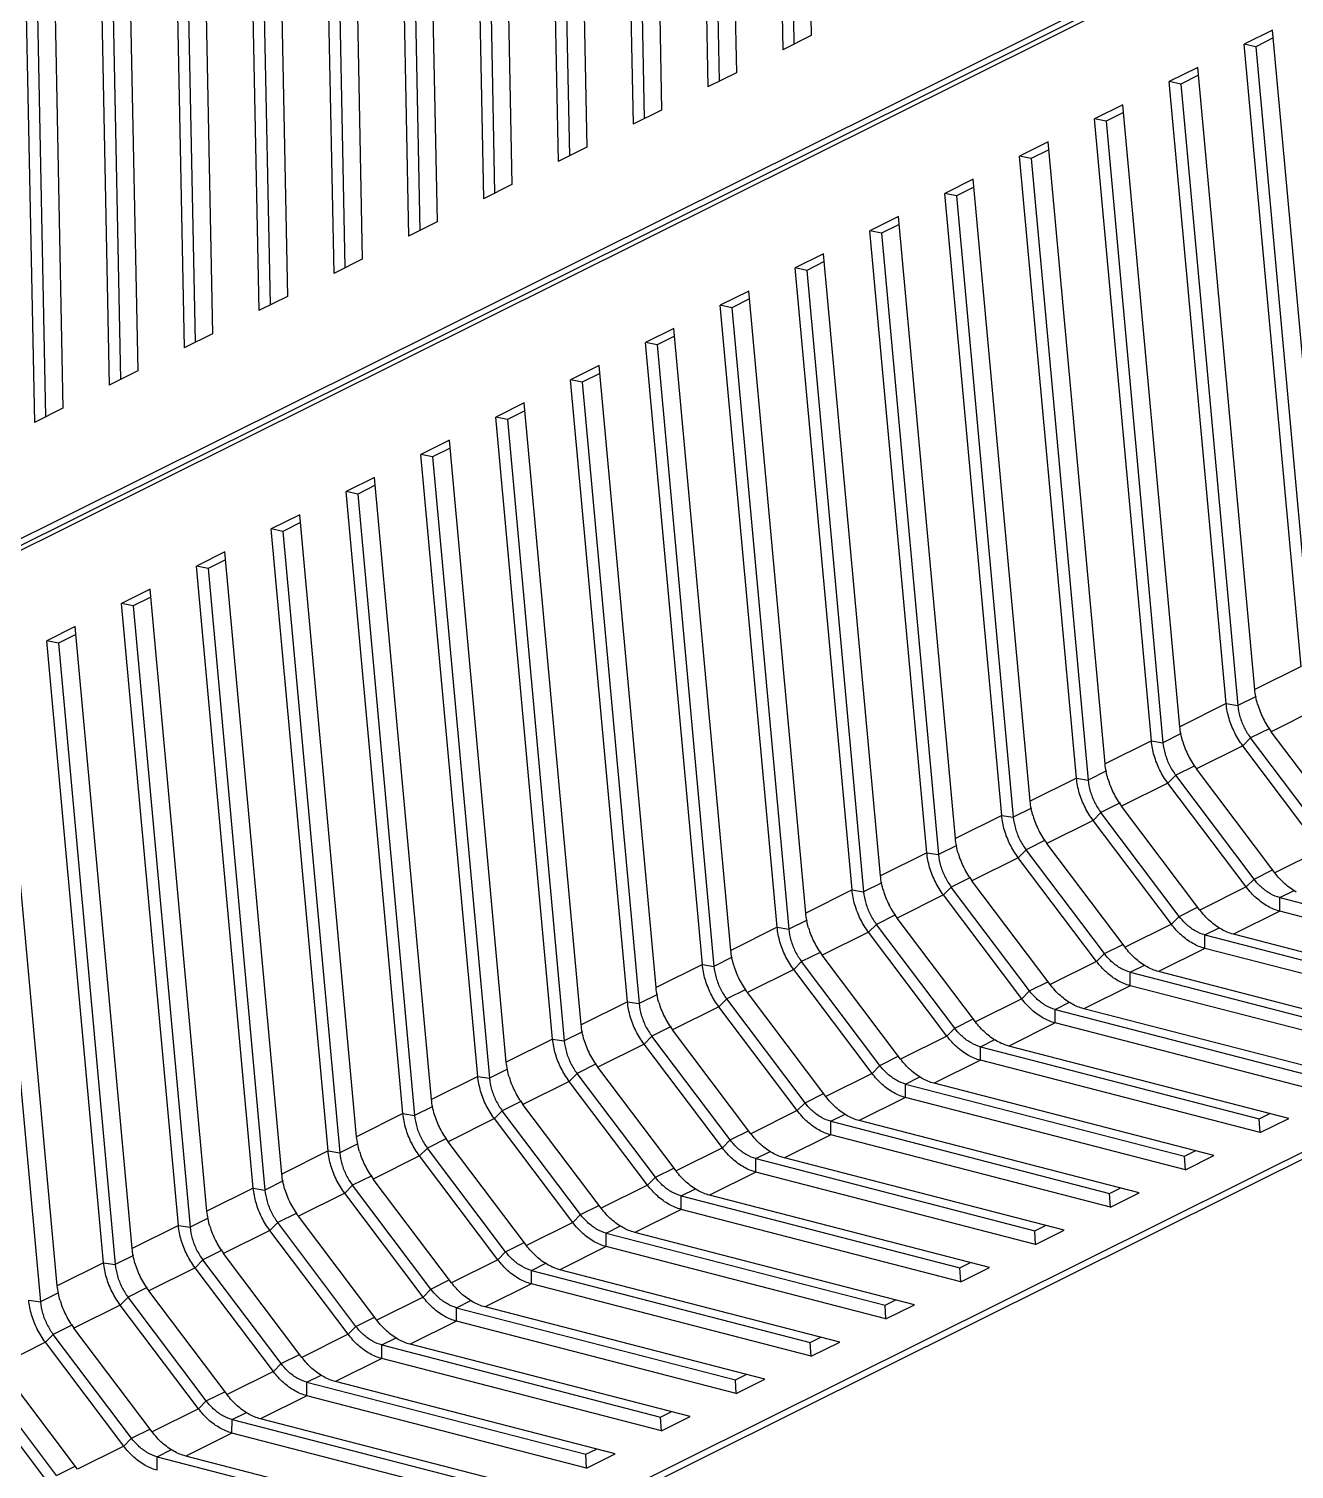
# Model space of a CAD drawing. Header units: millimetres. Extents: x 10368 to 13229, y -13270 to -11269.
# Drawn here: x 10529.1 to 10599.3, y -12783.4 to -12703.5 of the extents above; entities that cross this region are included whole.
import ezdxf

# ---------------------------------------------------------------- set-up
doc = ezdxf.new("R2010")
doc.units = ezdxf.units.MM

# ---------------------------------------------------------------- blocks, each defined once
blk = doc.blocks.new('*u3')
at = {"color": 7, "linetype": 'Continuous'}
for p, q in [((196.025, 80.777), (16.655, -8.535)), ((197.413, 81.107), (17.133, -8.658)), ((141.433, 51.174), (155.703, 47.487)), ((157.155, 47.523), (142.933, 51.198)), ((139.071, 49.998), (153.341, 46.31)), ((137.617, 49.274), (151.887, 45.586)), ((153.338, 45.623), (139.117, 49.297)), ((162.284, 48.475), (161.308, 47.989)), ((162.284, 48.475), (166.275, 43.183)), ((162.68, 48.878), (166.672, 43.586)), ((135.254, 48.097), (133.8, 47.373)), ((135.254, 48.097), (135.3, 47.397)), ((135.254, 48.097), (149.524, 44.41)), ((157.157, 48.211), (157.155, 47.523)), ((158.863, 46.978), (161.226, 48.154)), ((161.226, 48.154), (165.218, 42.862)), ((133.8, 47.373), (148.07, 43.686)), ((135.3, 47.397), (134.756, 47.126)), ((149.522, 43.722), (135.3, 47.397)), ((153.341, 46.31), (155.703, 47.487)), ((157.155, 47.523), (156.422, 47.158)), ((153.341, 46.31), (153.338, 45.623)), ((158.467, 46.575), (157.491, 46.089)), ((158.863, 46.978), (158.467, 46.575)), ((158.467, 46.575), (162.459, 41.283)), ((158.863, 46.978), (162.855, 41.686)), ((131.438, 46.197), (129.983, 45.473)), ((131.438, 46.197), (131.483, 45.497)), ((131.438, 46.197), (145.707, 42.51)), ((149.524, 44.41), (151.887, 45.586)), ((153.338, 45.623), (152.606, 45.258)), ((155.047, 45.078), (157.409, 46.254)), ((157.409, 46.254), (161.401, 40.962)), ((129.983, 45.473), (144.253, 41.786)), ((131.483, 45.497), (130.939, 45.226)), ((145.705, 41.822), (131.483, 45.497)), ((155.047, 45.078), (154.65, 44.674)), ((155.047, 45.078), (159.038, 39.786)), ((127.621, 44.297), (126.167, 43.573)), ((127.621, 44.297), (127.667, 43.596)), ((127.621, 44.297), (141.891, 40.609)), ((149.524, 44.41), (149.522, 43.722)), ((151.23, 43.177), (153.593, 44.354)), ((153.593, 44.354), (157.584, 39.062)), ((154.65, 44.674), (153.675, 44.189)), ((154.65, 44.674), (158.642, 39.382)), ((126.167, 43.573), (140.437, 39.885)), ((127.667, 43.596), (127.123, 43.326)), ((141.888, 39.921), (127.667, 43.596)), ((145.707, 42.51), (148.07, 43.686)), ((149.522, 43.722), (148.789, 43.358)), ((150.834, 42.774), (149.858, 42.288)), ((151.23, 43.177), (150.834, 42.774)), ((150.834, 42.774), (154.826, 37.482)), ((151.23, 43.177), (155.222, 37.885)), ((162.855, 41.686), (165.218, 42.862)), ((123.804, 42.396), (122.35, 41.672)), ((123.804, 42.396), (123.85, 41.696)), ((123.804, 42.396), (138.074, 38.709)), ((145.707, 42.51), (145.705, 41.822)), ((147.414, 41.277), (149.776, 42.453)), ((149.776, 42.453), (153.768, 37.161)), ((122.35, 41.672), (136.62, 37.985)), ((123.85, 41.696), (123.306, 41.425)), ((138.072, 38.021), (123.85, 41.696)), ((141.891, 40.609), (144.253, 41.786)), ((145.705, 41.822), (144.973, 41.457)), ((147.414, 41.277), (147.017, 40.874)), ((147.414, 41.277), (151.405, 35.985)), ((161.483, 40.797), (162.459, 41.283)), ((162.855, 41.686), (162.459, 41.283)), ((119.988, 40.496), (118.534, 39.772)), ((119.988, 40.496), (120.034, 39.796)), ((119.988, 40.496), (134.258, 36.808)), ((141.891, 40.609), (141.888, 39.921)), ((143.597, 39.377), (145.959, 40.553)), ((145.959, 40.553), (149.951, 35.261)), ((147.017, 40.874), (146.042, 40.388)), ((147.017, 40.874), (151.009, 35.582)), ((159.038, 39.786), (161.401, 40.962)), ((118.534, 39.772), (132.804, 36.084)), ((120.034, 39.796), (119.49, 39.525)), ((134.255, 36.121), (120.034, 39.796)), ((138.074, 38.709), (140.437, 39.885)), ((141.888, 39.921), (141.156, 39.557)), ((159.038, 39.786), (158.642, 39.382)), ((143.201, 38.973), (142.225, 38.488)), ((143.597, 39.377), (143.201, 38.973)), ((143.201, 38.973), (147.192, 33.681)), ((143.597, 39.377), (147.589, 34.085)), ((155.222, 37.885), (157.584, 39.062)), ((157.667, 38.897), (158.642, 39.382)), ((162.182, 39.162), (163.112, 39.625)), ((166.013, 7.945), (163.112, 39.625)), ((163.704, 39.531), (163.112, 39.625)), ((116.171, 38.596), (114.717, 37.871)), ((116.171, 38.596), (116.217, 37.895)), ((116.171, 38.596), (130.441, 34.908)), ((138.074, 38.709), (138.072, 38.021)), ((139.78, 37.476), (142.143, 38.653)), ((142.143, 38.653), (146.135, 33.361)), ((159.887, 37.631), (162.249, 38.807)), ((162.249, 38.807), (165.153, 7.097)), ((114.717, 37.871), (128.987, 34.184)), ((116.217, 37.895), (115.673, 37.624)), ((130.439, 34.22), (116.217, 37.895)), ((134.258, 36.808), (136.62, 37.985)), ((138.072, 38.021), (137.339, 37.656)), ((139.78, 37.476), (139.384, 37.073)), ((139.78, 37.476), (143.772, 32.184)), ((153.85, 36.996), (154.826, 37.482)), ((155.222, 37.885), (154.826, 37.482)), ((158.365, 37.262), (159.295, 37.725)), ((162.196, 6.044), (159.295, 37.725)), ((159.887, 37.631), (159.295, 37.725)), ((159.887, 37.631), (162.791, 5.921)), ((134.258, 36.808), (134.255, 36.121)), ((135.964, 35.576), (138.326, 36.752)), ((138.326, 36.752), (142.318, 31.46)), ((139.384, 37.073), (138.408, 36.587)), ((139.384, 37.073), (143.376, 31.781)), ((151.405, 35.985), (153.768, 37.161)), ((156.07, 35.731), (158.433, 36.907)), ((158.433, 36.907), (161.337, 5.197)), ((112.355, 36.695), (110.9, 35.971)), ((112.401, 35.995), (111.857, 35.724)), ((112.355, 36.695), (112.401, 35.995)), ((112.355, 36.695), (126.625, 33.008)), ((126.622, 32.32), (112.401, 35.995)), ((130.441, 34.908), (132.804, 36.084)), ((134.255, 36.121), (133.523, 35.756)), ((151.405, 35.985), (151.009, 35.582)), ((110.9, 35.971), (125.17, 32.284)), ((135.964, 35.576), (135.568, 35.173)), ((135.964, 35.576), (139.956, 30.284)), ((147.589, 34.085), (149.951, 35.261)), ((150.033, 35.096), (151.009, 35.582)), ((154.549, 35.361), (155.479, 35.824)), ((158.38, 4.144), (155.479, 35.824)), ((156.07, 35.731), (155.479, 35.824)), ((156.07, 35.731), (158.974, 4.02)), ((35.404, -63.031), (231.579, 34.649)), ((231.973, 35.083), (35.831, -62.58)), ((232.041, 34.529), (35.866, -63.15)), ((108.538, 34.795), (107.084, 34.071)), ((108.538, 34.795), (108.584, 34.095)), ((108.538, 34.795), (122.808, 31.107)), ((130.441, 34.908), (130.439, 34.22)), ((132.147, 33.676), (134.51, 34.852)), ((134.51, 34.852), (138.501, 29.56)), ((135.568, 35.173), (134.592, 34.687)), ((135.568, 35.173), (139.559, 29.881)), ((152.254, 33.83), (154.616, 35.007)), ((154.616, 35.007), (157.52, 3.296)), ((107.084, 34.071), (121.354, 30.383)), ((108.584, 34.095), (108.04, 33.824)), ((122.805, 30.42), (108.584, 34.095)), ((126.625, 33.008), (128.987, 34.184)), ((130.439, 34.22), (129.706, 33.856)), ((147.589, 34.085), (147.192, 33.681)), ((150.732, 33.461), (151.662, 33.924)), ((154.563, 2.243), (151.662, 33.924)), ((152.254, 33.83), (151.662, 33.924)), ((152.254, 33.83), (155.157, 2.12)), ((131.751, 33.272), (130.775, 32.786)), ((132.147, 33.676), (131.751, 33.272)), ((131.751, 33.272), (135.743, 27.98)), ((132.147, 33.676), (136.139, 28.384)), ((143.772, 32.184), (146.135, 33.361)), ((146.217, 33.196), (147.192, 33.681)), ((148.437, 31.93), (150.8, 33.106)), ((150.8, 33.106), (153.703, 1.396)), ((104.721, 32.894), (103.267, 32.17)), ((104.721, 32.894), (104.767, 32.194)), ((104.721, 32.894), (118.991, 29.207)), ((126.622, 32.32), (125.89, 31.955)), ((126.625, 33.008), (126.622, 32.32)), ((128.331, 31.775), (130.693, 32.952)), ((130.693, 32.952), (134.685, 27.659)), ((103.267, 32.17), (117.537, 28.483)), ((104.767, 32.194), (104.223, 31.923)), ((118.989, 28.519), (104.767, 32.194)), ((122.808, 31.107), (125.17, 32.284)), ((128.331, 31.775), (127.934, 31.372)), ((128.331, 31.775), (132.322, 26.483)), ((142.4, 31.295), (143.376, 31.781)), ((143.772, 32.184), (143.376, 31.781)), ((146.915, 31.561), (147.846, 32.024)), ((150.746, 0.343), (147.846, 32.024)), ((148.437, 31.93), (147.846, 32.024)), ((148.437, 31.93), (151.341, 0.22)), ((100.905, 30.994), (99.451, 30.27)), ((100.905, 30.994), (100.951, 30.294)), ((100.905, 30.994), (115.175, 27.307)), ((122.808, 31.107), (122.805, 30.42)), ((124.514, 29.875), (126.877, 31.051)), ((126.877, 31.051), (130.868, 25.759)), ((127.934, 31.372), (126.959, 30.886)), ((127.934, 31.372), (131.926, 26.08)), ((139.956, 30.284), (142.318, 31.46)), ((144.621, 30.029), (146.983, 31.206)), ((146.983, 31.206), (149.887, -0.504)), ((99.451, 30.27), (113.721, 26.583)), ((100.951, 30.294), (100.407, 30.023)), ((115.172, 26.619), (100.951, 30.294)), ((118.991, 29.207), (121.354, 30.383)), ((122.805, 30.42), (122.073, 30.055)), ((139.956, 30.284), (139.559, 29.881)), ((143.099, 29.66), (144.029, 30.123)), ((146.93, -1.557), (144.029, 30.123)), ((144.621, 30.029), (144.029, 30.123)), ((124.118, 29.472), (123.142, 28.986)), ((124.514, 29.875), (124.118, 29.472)), ((124.118, 29.472), (128.11, 24.18)), ((124.514, 29.875), (128.506, 24.583)), ((136.139, 28.384), (138.501, 29.56)), ((138.584, 29.395), (139.559, 29.881)), ((144.621, 30.029), (147.524, -1.681)), ((97.088, 29.094), (111.358, 25.406)), ((118.991, 29.207), (118.989, 28.519)), ((120.697, 27.974), (123.06, 29.151)), ((123.06, 29.151), (127.052, 23.859)), ((140.804, 28.129), (143.167, 29.305)), ((143.167, 29.305), (146.07, -2.405)), ((95.634, 28.37), (109.904, 24.682)), ((111.356, 24.719), (97.134, 28.393)), ((115.175, 27.307), (117.537, 28.483)), ((118.989, 28.519), (118.256, 28.155)), ((120.697, 27.974), (120.301, 27.571)), ((120.697, 27.974), (124.689, 22.682)), ((134.767, 27.494), (135.743, 27.98)), ((136.139, 28.384), (135.743, 27.98)), ((139.282, 27.76), (140.212, 28.223)), ((143.113, -3.458), (140.212, 28.223)), ((140.804, 28.129), (140.212, 28.223)), ((140.804, 28.129), (143.708, -3.581)), ((93.272, 27.193), (107.542, 23.506)), ((115.175, 27.307), (115.172, 26.619)), ((116.881, 26.074), (119.243, 27.25)), ((119.243, 27.25), (123.235, 21.958)), ((120.301, 27.571), (119.326, 27.085)), ((120.301, 27.571), (124.293, 22.279)), ((132.322, 26.483), (134.685, 27.659)), ((136.987, 26.229), (139.35, 27.405)), ((139.35, 27.405), (142.254, -4.305)), ((91.818, 26.469), (106.088, 22.782)), ((107.539, 22.818), (93.318, 26.493)), ((111.358, 25.406), (113.721, 26.583)), ((115.172, 26.619), (114.44, 26.254)), ((132.322, 26.483), (131.926, 26.08)), ((116.881, 26.074), (116.485, 25.671)), ((116.881, 26.074), (120.873, 20.782)), ((128.506, 24.583), (130.868, 25.759)), ((130.95, 25.594), (131.926, 26.08)), ((135.466, 25.86), (136.396, 26.323)), ((139.297, -5.358), (136.396, 26.323)), ((136.987, 26.229), (136.396, 26.323)), ((136.987, 26.229), (139.891, -5.481)), ((89.455, 25.293), (103.725, 21.606)), ((111.358, 25.406), (111.356, 24.719)), ((113.064, 24.174), (115.427, 25.35)), ((115.427, 25.35), (119.419, 20.058)), ((116.485, 25.671), (115.509, 25.185)), ((116.485, 25.671), (120.476, 20.379)), ((133.171, 24.328), (135.533, 25.505)), ((135.533, 25.505), (138.437, -6.205)), ((88.001, 24.569), (102.271, 20.882)), ((103.722, 20.918), (89.501, 24.593)), ((107.542, 23.506), (109.904, 24.682)), ((111.356, 24.719), (110.623, 24.354)), ((128.506, 24.583), (128.11, 24.18)), ((131.649, 23.959), (132.579, 24.422)), ((135.48, -7.258), (132.579, 24.422)), ((133.171, 24.328), (132.579, 24.422)), ((133.171, 24.328), (136.074, -7.382)), ((107.542, 23.506), (107.539, 22.818)), ((112.668, 23.77), (111.692, 23.285)), ((113.064, 24.174), (112.668, 23.77)), ((112.668, 23.77), (116.66, 18.478)), ((113.064, 24.174), (117.056, 18.882)), ((124.689, 22.682), (127.052, 23.859)), ((127.134, 23.694), (128.11, 24.18)), ((129.354, 22.428), (131.717, 23.604)), ((131.717, 23.604), (134.62, -8.106)), ((85.638, 23.393), (99.908, 19.705)), ((103.725, 21.606), (106.088, 22.782)), ((107.539, 22.818), (106.807, 22.454)), ((109.248, 22.273), (111.61, 23.45)), ((111.61, 23.45), (115.602, 18.158)), ((99.906, 19.017), (85.684, 22.692)), ((109.248, 22.273), (108.851, 21.87)), ((109.248, 22.273), (113.239, 16.981)), ((123.317, 21.793), (124.293, 22.279)), ((124.689, 22.682), (124.293, 22.279)), ((127.832, 22.059), (128.763, 22.522)), ((131.664, -9.159), (128.763, 22.522)), ((129.354, 22.428), (128.763, 22.522)), ((129.354, 22.428), (132.258, -9.282)), ((103.725, 21.606), (103.722, 20.918)), ((105.431, 20.373), (107.794, 21.549)), ((107.794, 21.549), (111.785, 16.257)), ((108.851, 21.87), (107.876, 21.384)), ((108.851, 21.87), (112.843, 16.578)), ((120.873, 20.782), (123.235, 21.958)), ((125.538, 20.528), (127.9, 21.704)), ((127.9, 21.704), (130.804, -10.006)), ((99.908, 19.705), (102.271, 20.882)), ((103.722, 20.918), (102.99, 20.553)), ((120.873, 20.782), (120.476, 20.379)), ((124.016, 20.158), (124.946, 20.622)), ((127.847, -11.059), (124.946, 20.622)), ((125.538, 20.528), (124.946, 20.622)), ((105.035, 19.97), (104.059, 19.484)), ((105.431, 20.373), (105.035, 19.97)), ((105.035, 19.97), (109.027, 14.678)), ((105.431, 20.373), (109.423, 15.081)), ((117.056, 18.882), (119.419, 20.058)), ((119.501, 19.893), (120.476, 20.379)), ((125.538, 20.528), (128.441, -11.182)), ((99.908, 19.705), (99.906, 19.017)), ((101.615, 18.473), (103.977, 19.649)), ((103.977, 19.649), (107.969, 14.357)), ((121.721, 18.627), (124.084, 19.804)), ((124.084, 19.804), (126.987, -11.906)), ((99.906, 19.017), (99.173, 18.653)), ((101.615, 18.473), (101.218, 18.069)), ((101.615, 18.473), (105.606, 13.181)), ((115.684, 17.993), (116.66, 18.478)), ((117.056, 18.882), (116.66, 18.478)), ((120.199, 18.258), (121.129, 18.721)), ((124.03, -12.959), (121.129, 18.721)), ((121.721, 18.627), (121.129, 18.721)), ((121.721, 18.627), (124.625, -13.083)), ((97.798, 16.572), (100.16, 17.749)), ((100.16, 17.749), (104.152, 12.457)), ((101.218, 18.069), (100.243, 17.584)), ((101.218, 18.069), (105.21, 12.777)), ((113.239, 16.981), (115.602, 18.158)), ((117.905, 16.727), (120.267, 17.903)), ((120.267, 17.903), (123.171, -13.807)), ((113.239, 16.981), (112.843, 16.578)), ((97.402, 16.169), (101.393, 10.877)), ((97.798, 16.572), (101.79, 11.28)), ((109.423, 15.081), (111.785, 16.257)), ((111.868, 16.092), (112.843, 16.578)), ((116.383, 16.358), (117.313, 16.821)), ((120.214, -14.86), (117.313, 16.821)), ((117.904, 16.727), (117.313, 16.821)), ((117.905, 16.727), (120.808, -14.983)), ((96.344, 15.848), (100.336, 10.556)), ((114.088, 14.827), (116.45, 16.003)), ((116.45, 16.003), (119.354, -15.707)), ((109.423, 15.081), (109.027, 14.678)), ((112.566, 14.457), (113.496, 14.92)), ((116.397, -16.76), (113.496, 14.92)), ((114.088, 14.827), (113.496, 14.92)), ((114.088, 14.827), (116.991, -16.884)), ((105.606, 13.181), (107.969, 14.357)), ((108.051, 14.192), (109.027, 14.678)), ((110.271, 12.926), (112.634, 14.103)), ((112.634, 14.103), (115.537, -17.608)), ((104.234, 12.292), (105.21, 12.777)), ((105.606, 13.181), (105.21, 12.777)), ((108.75, 12.557), (109.68, 13.02)), ((112.581, -18.661), (109.68, 13.02)), ((110.271, 12.926), (109.68, 13.02)), ((110.271, 12.926), (113.175, -18.784)), ((101.79, 11.28), (104.152, 12.457)), ((106.455, 11.026), (108.817, 12.202)), ((108.817, 12.202), (111.721, -19.508)), ((101.79, 11.28), (101.393, 10.877)), ((104.933, 10.657), (105.863, 11.12)), ((108.764, -20.561), (105.863, 11.12)), ((106.455, 11.026), (105.863, 11.12)), ((106.455, 11.026), (109.358, -20.684)), ((97.973, 9.38), (100.336, 10.556)), ((100.418, 10.391), (101.393, 10.877)), ((102.638, 9.125), (105.001, 10.302)), ((105.001, 10.302), (107.904, -21.408)), ((101.116, 8.756), (102.047, 9.219)), ((104.947, -22.461), (102.047, 9.219)), ((102.638, 9.125), (102.047, 9.219)), ((102.638, 9.125), (105.542, -22.585)), ((98.822, 7.225), (101.184, 8.401)), ((101.184, 8.401), (104.088, -23.309)), ((101.131, -24.362), (98.23, 7.319)), ((98.822, 7.225), (101.725, -24.485)), ((97.368, 6.501), (100.271, -25.209)), ((161.3, 5.598), (162.196, 6.044)), ((161.337, 5.197), (162.791, 5.921)), ((162.196, 6.044), (162.791, 5.921)), ((157.483, 3.697), (158.38, 4.144)), ((157.52, 3.296), (158.974, 4.02)), ((158.38, 4.144), (158.974, 4.02)), ((153.667, 1.797), (154.563, 2.243)), ((154.563, 2.243), (155.157, 2.12)), ((153.703, 1.396), (155.157, 2.12)), ((149.85, -0.103), (150.746, 0.343)), ((149.887, -0.504), (151.341, 0.22)), ((150.746, 0.343), (151.341, 0.22)), ((146.033, -2.004), (146.93, -1.557)), ((146.07, -2.405), (147.524, -1.681)), ((146.93, -1.557), (147.524, -1.681)), ((142.217, -3.904), (143.113, -3.458)), ((142.254, -4.305), (143.708, -3.581)), ((143.113, -3.458), (143.708, -3.581)), ((138.4, -5.804), (139.297, -5.358)), ((138.437, -6.205), (139.891, -5.481)), ((139.297, -5.358), (139.891, -5.481)), ((161.962, -5.932), (163.416, -5.208)), ((162.83, -5.5), (163.447, -36.178)), ((164.042, -36.33), (163.416, -5.208)), ((162.588, -37.054), (161.962, -5.932)), ((134.584, -7.705), (135.48, -7.258)), ((135.48, -7.258), (136.074, -7.382)), ((158.145, -7.833), (159.599, -7.109)), ((160.226, -38.23), (159.599, -7.109)), ((134.62, -8.106), (136.074, -7.382)), ((158.772, -38.954), (158.145, -7.833)), ((159.013, -7.4), (159.631, -38.078)), ((130.767, -9.605), (131.664, -9.159)), ((130.804, -10.006), (132.258, -9.282)), ((131.664, -9.159), (132.258, -9.282)), ((154.329, -9.733), (155.783, -9.009)), ((155.197, -9.301), (155.814, -39.978)), ((156.409, -40.131), (155.783, -9.009)), ((154.955, -40.855), (154.329, -9.733)), ((150.512, -11.633), (151.966, -10.909)), ((152.592, -42.031), (151.966, -10.909)), ((126.951, -11.505), (127.847, -11.059)), ((126.987, -11.906), (128.441, -11.182)), ((127.847, -11.059), (128.441, -11.182)), ((151.138, -42.755), (150.512, -11.633)), ((151.38, -11.201), (151.998, -41.879)), ((123.134, -13.406), (124.03, -12.959)), ((123.171, -13.807), (124.625, -13.083)), ((124.03, -12.959), (124.625, -13.083)), ((146.695, -13.534), (148.149, -12.81)), ((147.563, -13.101), (148.181, -43.779)), ((148.776, -43.931), (148.149, -12.81)), ((147.322, -44.655), (146.695, -13.534)), ((119.317, -15.306), (120.214, -14.86)), ((119.354, -15.707), (120.808, -14.983)), ((120.214, -14.86), (120.808, -14.983)), ((142.879, -15.434), (144.333, -14.71)), ((143.747, -15.002), (144.364, -45.68)), ((144.959, -45.832), (144.333, -14.71)), ((143.505, -46.556), (142.879, -15.434)), ((115.501, -17.207), (116.397, -16.76)), ((115.537, -17.608), (116.991, -16.884)), ((116.397, -16.76), (116.991, -16.884)), ((139.062, -17.334), (140.516, -16.61)), ((141.143, -47.732), (140.516, -16.61)), ((139.689, -48.456), (139.062, -17.334)), ((139.93, -16.902), (140.548, -47.58)), ((111.684, -19.107), (112.581, -18.661)), ((111.721, -19.508), (113.175, -18.784)), ((112.581, -18.661), (113.175, -18.784)), ((135.246, -19.235), (136.7, -18.511)), ((136.114, -18.803), (136.731, -49.48)), ((137.326, -49.632), (136.7, -18.511)), ((135.872, -50.356), (135.246, -19.235)), ((131.429, -21.135), (132.883, -20.411)), ((133.51, -51.533), (132.883, -20.411)), ((107.868, -21.007), (108.764, -20.561)), ((107.904, -21.408), (109.358, -20.684)), ((108.764, -20.561), (109.358, -20.684)), ((132.055, -52.257), (131.429, -21.135)), ((132.297, -20.703), (132.915, -51.381)), ((104.051, -22.908), (104.947, -22.461)), ((104.088, -23.309), (105.542, -22.585)), ((104.947, -22.461), (105.542, -22.585)), ((127.612, -23.035), (129.067, -22.311)), ((128.481, -22.603), (129.098, -53.281)), ((129.693, -53.433), (129.067, -22.311)), ((128.239, -54.157), (127.612, -23.035)), ((123.796, -24.936), (125.25, -24.212)), ((125.876, -55.333), (125.25, -24.212)), ((100.234, -24.808), (101.131, -24.362)), ((100.271, -25.209), (101.725, -24.485)), ((101.131, -24.362), (101.725, -24.485)), ((124.422, -56.057), (123.796, -24.936)), ((124.664, -24.504), (125.281, -55.181))]:
    blk.add_line(p, q, dxfattribs=at)
for centre, radius, start, end in [((157.912, 38.336), 4.367, 26.61313, 36.97389), ((157.919, 38.332), 4.363, 16.31629, 26.69261), ((154.096, 36.435), 4.367, 26.61313, 36.97389), ((154.102, 36.432), 4.363, 16.31629, 26.69261), ((150.279, 34.535), 4.367, 26.61313, 36.97389), ((150.286, 34.531), 4.363, 16.31629, 26.69261), ((146.463, 32.635), 4.367, 26.61313, 36.97389), ((146.469, 32.631), 4.363, 16.31629, 26.69261), ((142.646, 30.734), 4.367, 26.61313, 36.97389), ((142.652, 30.731), 4.363, 16.31629, 26.69261), ((138.83, 28.834), 4.367, 26.61313, 36.97389), ((138.836, 28.83), 4.363, 16.31629, 26.69261), ((135.013, 26.934), 4.367, 26.61313, 36.97389), ((135.019, 26.93), 4.363, 16.31629, 26.69261), ((131.196, 25.033), 4.367, 26.61313, 36.97389), ((131.203, 25.03), 4.363, 16.31629, 26.69261), ((127.38, 23.133), 4.367, 26.61313, 36.97389), ((127.386, 23.129), 4.363, 16.31629, 26.69261), ((123.563, 21.232), 4.367, 26.61313, 36.97389), ((123.57, 21.229), 4.363, 16.31629, 26.69261), ((119.747, 19.332), 4.367, 26.61313, 36.97389), ((119.753, 19.329), 4.363, 16.31629, 26.69261), ((115.93, 17.432), 4.367, 26.61313, 36.97389), ((115.936, 17.428), 4.363, 16.31629, 26.69261), ((112.113, 15.531), 4.367, 26.61313, 36.97389), ((112.12, 15.528), 4.363, 16.31629, 26.69261), ((108.297, 13.631), 4.367, 26.61313, 36.97389), ((108.303, 13.627), 4.363, 16.31629, 26.69261), ((104.48, 11.731), 4.367, 26.61313, 36.97389), ((104.487, 11.727), 4.363, 16.31629, 26.69261), ((100.664, 9.83), 4.367, 26.61313, 36.97389), ((100.67, 9.827), 4.363, 16.31629, 26.69261), ((96.847, 7.93), 4.367, 26.61313, 36.97389), ((96.853, 7.926), 4.363, 16.31629, 26.69261)]:
    blk.add_arc(centre, radius, start, end, dxfattribs=at)
for points, start_tangent, end_tangent in [([(157.157, 48.211), (157.767, 47.961), (158.348, 47.541), (158.863, 46.978)], (0.968198, -0.250186), (0.602192, -0.798351)), ([(155.703, 47.487), (156.313, 47.237)], (0.968198, -0.250186), (0.871993, -0.489518)), ([(156.313, 47.237), (156.894, 46.817)], (0.871993, -0.489518), (0.744298, -0.667848)), ([(157.155, 47.523), (157.624, 47.331)], (0.968198, -0.250186), (0.871993, -0.489518)), ([(157.624, 47.331), (158.071, 47.008), (158.151, 46.933)], (0.871993, -0.489518), (0.718252, -0.695783)), ([(153.341, 46.31), (153.951, 46.061), (154.532, 45.641), (155.047, 45.078)], (0.968198, -0.250186), (0.602192, -0.798351)), ([(156.894, 46.817), (157.409, 46.254)], (0.744298, -0.667848), (0.602192, -0.798351)), ([(158.151, 46.933), (158.467, 46.575)], (0.718252, -0.695783), (0.602192, -0.798351)), ([(151.887, 45.586), (152.497, 45.337)], (0.968198, -0.250186), (0.871993, -0.489518)), ([(153.338, 45.623), (153.807, 45.431)], (0.968198, -0.250186), (0.871993, -0.489518)), ([(152.497, 45.337), (153.078, 44.917)], (0.871993, -0.489518), (0.744298, -0.667848)), ([(153.078, 44.917), (153.593, 44.354)], (0.744298, -0.667848), (0.602192, -0.798351)), ([(153.807, 45.431), (154.254, 45.108), (154.335, 45.033)], (0.871993, -0.489518), (0.718252, -0.695783)), ([(154.335, 45.033), (154.65, 44.674)], (0.718252, -0.695783), (0.602192, -0.798351)), ([(149.524, 44.41), (150.134, 44.16), (150.715, 43.741), (151.23, 43.177)], (0.968198, -0.250186), (0.602192, -0.798351)), ([(148.07, 43.686), (148.68, 43.436)], (0.968198, -0.250186), (0.871993, -0.489518)), ([(148.68, 43.436), (149.261, 43.017)], (0.871993, -0.489518), (0.744298, -0.667848)), ([(149.522, 43.722), (149.991, 43.53)], (0.968198, -0.250186), (0.871993, -0.489518)), ([(149.991, 43.53), (150.438, 43.207), (150.518, 43.132)], (0.871993, -0.489518), (0.718252, -0.695783)), ([(149.261, 43.017), (149.776, 42.453)], (0.744298, -0.667848), (0.602192, -0.798351)), ([(150.518, 43.132), (150.834, 42.774)], (0.718252, -0.695783), (0.602192, -0.798351)), ([(145.707, 42.51), (146.317, 42.26), (146.899, 41.84), (147.414, 41.277)], (0.968198, -0.250186), (0.602192, -0.798351)), ([(144.253, 41.786), (144.863, 41.536)], (0.968198, -0.250186), (0.871993, -0.489518)), ([(144.863, 41.536), (145.445, 41.116)], (0.871993, -0.489518), (0.744298, -0.667848)), ([(145.705, 41.822), (146.174, 41.63)], (0.968198, -0.250186), (0.871993, -0.489518)), ([(146.174, 41.63), (146.621, 41.307), (146.702, 41.232)], (0.871993, -0.489518), (0.718252, -0.695783)), ([(146.702, 41.232), (147.017, 40.874)], (0.718252, -0.695783), (0.602192, -0.798351)), ([(163.112, 39.625), (163.001, 40.203), (162.778, 40.767), (162.459, 41.283)], (-0.091185, 0.995834), (-0.602192, 0.798351)), ([(162.855, 41.686), (163.271, 41.016), (163.56, 40.282), (163.704, 39.531)], (0.602192, -0.798351), (0.091185, -0.995834)), ([(141.891, 40.609), (142.501, 40.36), (143.082, 39.94), (143.597, 39.377)], (0.968198, -0.250186), (0.602192, -0.798351)), ([(145.445, 41.116), (145.959, 40.553)], (0.744298, -0.667848), (0.602192, -0.798351)), ([(140.437, 39.885), (141.047, 39.636)], (0.968198, -0.250186), (0.871993, -0.489518)), ([(141.888, 39.921), (142.358, 39.73)], (0.968198, -0.250186), (0.871993, -0.489518)), ([(142.358, 39.73), (142.805, 39.407), (142.885, 39.332)], (0.871993, -0.489518), (0.718252, -0.695783)), ([(159.038, 39.786), (159.454, 39.115), (159.743, 38.381), (159.887, 37.631)], (0.602192, -0.798351), (0.091185, -0.995834)), ([(141.047, 39.636), (141.628, 39.216)], (0.871993, -0.489518), (0.744298, -0.667848)), ([(141.628, 39.216), (142.143, 38.653)], (0.744298, -0.667848), (0.602192, -0.798351)), ([(142.885, 39.332), (143.201, 38.973)], (0.718252, -0.695783), (0.602192, -0.798351)), ([(159.295, 37.725), (159.184, 38.302), (158.962, 38.867), (158.642, 39.382)], (-0.091185, 0.995834), (-0.602192, 0.798351)), ([(162.106, 39.558), (162.25, 38.807)], (0.28024, -0.95993), (0.091185, -0.995834)), ([(138.074, 38.709), (138.684, 38.459), (139.266, 38.039), (139.78, 37.476)], (0.968198, -0.250186), (0.602192, -0.798351)), ([(136.62, 37.985), (137.23, 37.735)], (0.968198, -0.250186), (0.871993, -0.489518)), ([(137.23, 37.735), (137.811, 37.315)], (0.871993, -0.489518), (0.744298, -0.667848)), ([(138.072, 38.021), (138.541, 37.829)], (0.968198, -0.250186), (0.871993, -0.489518)), ([(138.541, 37.829), (138.988, 37.506), (139.068, 37.431)], (0.871993, -0.489518), (0.718252, -0.695783)), ([(155.479, 35.824), (155.368, 36.402), (155.145, 36.967), (154.826, 37.482)], (-0.091185, 0.995834), (-0.602192, 0.798351)), ([(155.222, 37.885), (155.637, 37.215), (155.927, 36.481), (156.071, 35.73)], (0.602192, -0.798351), (0.091185, -0.995834)), ([(158.289, 37.657), (158.433, 36.907)], (0.28024, -0.95993), (0.091185, -0.995834)), ([(134.258, 36.808), (134.868, 36.559), (135.449, 36.139), (135.964, 35.576)], (0.968198, -0.250186), (0.602192, -0.798351)), ([(137.811, 37.315), (138.326, 36.752)], (0.744298, -0.667848), (0.602192, -0.798351)), ([(139.068, 37.431), (139.384, 37.073)], (0.718252, -0.695783), (0.602192, -0.798351)), ([(132.804, 36.084), (133.414, 35.835)], (0.968198, -0.250186), (0.871993, -0.489518)), ([(134.255, 36.121), (134.724, 35.929)], (0.968198, -0.250186), (0.871993, -0.489518)), ([(151.405, 35.985), (151.821, 35.315), (152.11, 34.581), (152.254, 33.83)], (0.602192, -0.798351), (0.091185, -0.995834)), ([(133.414, 35.835), (133.995, 35.415)], (0.871993, -0.489518), (0.744298, -0.667848)), ([(133.995, 35.415), (134.51, 34.852)], (0.744298, -0.667848), (0.602192, -0.798351)), ([(134.724, 35.929), (135.171, 35.606), (135.252, 35.531)], (0.871993, -0.489518), (0.718252, -0.695783)), ([(135.252, 35.531), (135.568, 35.173)], (0.718252, -0.695783), (0.602192, -0.798351)), ([(151.662, 33.924), (151.551, 34.502), (151.329, 35.066), (151.009, 35.582)], (-0.091185, 0.995834), (-0.602192, 0.798351)), ([(154.472, 35.757), (154.617, 35.006)], (0.28024, -0.95993), (0.091185, -0.995834)), ([(130.441, 34.908), (131.051, 34.659), (131.632, 34.239), (132.147, 33.676)], (0.968198, -0.250186), (0.602192, -0.798351)), ([(128.987, 34.184), (129.597, 33.935)], (0.968198, -0.250186), (0.871993, -0.489518)), ([(129.597, 33.935), (130.178, 33.515)], (0.871993, -0.489518), (0.744298, -0.667848)), ([(130.439, 34.22), (130.908, 34.028)], (0.968198, -0.250186), (0.871993, -0.489518)), ([(130.908, 34.028), (131.355, 33.705), (131.435, 33.631)], (0.871993, -0.489518), (0.718252, -0.695783)), ([(147.589, 34.085), (148.004, 33.414), (148.293, 32.68), (148.438, 31.93)], (0.602192, -0.798351), (0.091185, -0.995834)), ([(150.656, 33.857), (150.8, 33.106)], (0.28024, -0.95993), (0.091185, -0.995834)), ([(130.178, 33.515), (130.693, 32.952)], (0.744298, -0.667848), (0.602192, -0.798351)), ([(131.435, 33.631), (131.751, 33.272)], (0.718252, -0.695783), (0.602192, -0.798351)), ([(147.846, 32.024), (147.735, 32.601), (147.512, 33.166), (147.192, 33.681)], (-0.091185, 0.995834), (-0.602192, 0.798351)), ([(126.622, 32.32), (127.091, 32.128)], (0.968198, -0.250186), (0.871993, -0.489518)), ([(126.625, 33.008), (127.235, 32.758), (127.816, 32.338), (128.331, 31.775)], (0.968198, -0.250186), (0.602192, -0.798351)), ([(125.17, 32.284), (125.78, 32.034)], (0.968198, -0.250186), (0.871993, -0.489518)), ([(125.78, 32.034), (126.362, 31.614)], (0.871993, -0.489518), (0.744298, -0.667848)), ([(126.362, 31.614), (126.877, 31.051)], (0.744298, -0.667848), (0.602192, -0.798351)), ([(127.091, 32.128), (127.538, 31.805), (127.619, 31.73)], (0.871993, -0.489518), (0.718252, -0.695783)), ([(127.619, 31.73), (127.934, 31.372)], (0.718252, -0.695783), (0.602192, -0.798351)), ([(144.029, 30.123), (143.918, 30.701), (143.695, 31.265), (143.376, 31.781)], (-0.091185, 0.995834), (-0.602192, 0.798351)), ([(143.772, 32.184), (144.188, 31.514), (144.477, 30.78), (144.621, 30.029)], (0.602192, -0.798351), (0.091185, -0.995834)), ([(146.839, 31.956), (146.984, 31.206)], (0.28024, -0.95993), (0.091185, -0.995834)), ([(122.808, 31.107), (123.418, 30.858), (123.999, 30.438), (124.514, 29.875)], (0.968198, -0.250186), (0.602192, -0.798351)), ([(121.354, 30.383), (121.964, 30.134)], (0.968198, -0.250186), (0.871993, -0.489518)), ([(121.964, 30.134), (122.545, 29.714)], (0.871993, -0.489518), (0.744298, -0.667848)), ([(122.805, 30.42), (123.275, 30.228)], (0.968198, -0.250186), (0.871993, -0.489518)), ([(123.275, 30.228), (123.722, 29.905), (123.802, 29.83)], (0.871993, -0.489518), (0.718252, -0.695783)), ([(139.956, 30.284), (140.371, 29.614), (140.66, 28.88), (140.805, 28.129)], (0.602192, -0.798351), (0.091185, -0.995834)), ([(122.545, 29.714), (123.06, 29.151)], (0.744298, -0.667848), (0.602192, -0.798351)), ([(123.802, 29.83), (124.118, 29.472)], (0.718252, -0.695783), (0.602192, -0.798351)), ([(140.212, 28.223), (140.101, 28.8), (139.879, 29.365), (139.559, 29.881)], (-0.091185, 0.995834), (-0.602192, 0.798351)), ([(143.023, 30.056), (143.167, 29.305)], (0.28024, -0.95993), (0.091185, -0.995834)), ([(118.991, 29.207), (119.601, 28.958), (120.183, 28.538), (120.697, 27.974)], (0.968198, -0.250186), (0.602192, -0.798351)), ([(117.537, 28.483), (118.147, 28.233)], (0.968198, -0.250186), (0.871993, -0.489518)), ([(118.147, 28.233), (118.728, 27.814)], (0.871993, -0.489518), (0.744298, -0.667848)), ([(118.989, 28.519), (119.458, 28.327)], (0.968198, -0.250186), (0.871993, -0.489518)), ([(119.458, 28.327), (119.905, 28.004), (119.985, 27.93)], (0.871993, -0.489518), (0.718252, -0.695783)), ([(119.985, 27.93), (120.301, 27.571)], (0.718252, -0.695783), (0.602192, -0.798351)), ([(136.396, 26.323), (136.285, 26.9), (136.062, 27.465), (135.743, 27.98)], (-0.091185, 0.995834), (-0.602192, 0.798351)), ([(136.139, 28.384), (136.554, 27.713), (136.844, 26.979), (136.988, 26.229)], (0.602192, -0.798351), (0.091185, -0.995834)), ([(139.206, 28.156), (139.35, 27.405)], (0.28024, -0.95993), (0.091185, -0.995834)), ([(115.175, 27.307), (115.785, 27.057), (116.366, 26.637), (116.881, 26.074)], (0.968198, -0.250186), (0.602192, -0.798351)), ([(118.728, 27.814), (119.243, 27.25)], (0.744298, -0.667848), (0.602192, -0.798351)), ([(113.721, 26.583), (114.331, 26.333)], (0.968198, -0.250186), (0.871993, -0.489518)), ([(115.172, 26.619), (115.641, 26.427)], (0.968198, -0.250186), (0.871993, -0.489518)), ([(132.322, 26.483), (132.738, 25.813), (133.027, 25.079), (133.171, 24.328)], (0.602192, -0.798351), (0.091185, -0.995834)), ([(114.331, 26.333), (114.912, 25.913)], (0.871993, -0.489518), (0.744298, -0.667848)), ([(114.912, 25.913), (115.427, 25.35)], (0.744298, -0.667848), (0.602192, -0.798351)), ([(115.641, 26.427), (116.089, 26.104), (116.169, 26.029)], (0.871993, -0.489518), (0.718252, -0.695783)), ([(116.169, 26.029), (116.485, 25.671)], (0.718252, -0.695783), (0.602192, -0.798351)), ([(132.579, 24.422), (132.468, 25), (132.246, 25.564), (131.926, 26.08)], (-0.091185, 0.995834), (-0.602192, 0.798351)), ([(135.39, 26.255), (135.534, 25.505)], (0.28024, -0.95993), (0.091185, -0.995834)), ([(111.358, 25.406), (111.968, 25.157), (112.549, 24.737), (113.064, 24.174)], (0.968198, -0.250186), (0.602192, -0.798351)), ([(109.904, 24.682), (110.514, 24.433)], (0.968198, -0.250186), (0.871993, -0.489518)), ([(110.514, 24.433), (111.095, 24.013)], (0.871993, -0.489518), (0.744298, -0.667848)), ([(111.356, 24.719), (111.825, 24.527)], (0.968198, -0.250186), (0.871993, -0.489518)), ([(111.825, 24.527), (112.272, 24.204), (112.352, 24.129)], (0.871993, -0.489518), (0.718252, -0.695783)), ([(128.506, 24.583), (128.921, 23.913), (129.21, 23.179), (129.355, 22.428)], (0.602192, -0.798351), (0.091185, -0.995834)), ([(131.573, 24.355), (131.717, 23.604)], (0.28024, -0.95993), (0.091185, -0.995834)), ([(107.542, 23.506), (108.152, 23.256), (108.733, 22.837), (109.248, 22.273)], (0.968198, -0.250186), (0.602192, -0.798351)), ([(111.095, 24.013), (111.61, 23.45)], (0.744298, -0.667848), (0.602192, -0.798351)), ([(112.352, 24.129), (112.668, 23.77)], (0.718252, -0.695783), (0.602192, -0.798351)), ([(128.763, 22.522), (128.652, 23.099), (128.429, 23.664), (128.11, 24.18)], (-0.091185, 0.995834), (-0.602192, 0.798351)), ([(106.088, 22.782), (106.698, 22.532)], (0.968198, -0.250186), (0.871993, -0.489518)), ([(107.539, 22.818), (108.008, 22.626)], (0.968198, -0.250186), (0.871993, -0.489518)), ([(106.698, 22.532), (107.279, 22.113)], (0.871993, -0.489518), (0.744298, -0.667848)), ([(107.279, 22.113), (107.794, 21.549)], (0.744298, -0.667848), (0.602192, -0.798351)), ([(108.008, 22.626), (108.455, 22.303), (108.536, 22.228)], (0.871993, -0.489518), (0.718252, -0.695783)), ([(108.536, 22.228), (108.851, 21.87)], (0.718252, -0.695783), (0.602192, -0.798351)), ([(124.946, 20.622), (124.835, 21.199), (124.613, 21.764), (124.293, 22.279)], (-0.091185, 0.995834), (-0.602192, 0.798351)), ([(124.689, 22.682), (125.105, 22.012), (125.394, 21.278), (125.538, 20.528)], (0.602192, -0.798351), (0.091185, -0.995834)), ([(127.756, 22.454), (127.901, 21.704)], (0.28024, -0.95993), (0.091185, -0.995834)), ([(103.725, 21.606), (104.335, 21.356), (104.916, 20.936), (105.431, 20.373)], (0.968198, -0.250186), (0.602192, -0.798351)), ([(102.271, 20.882), (102.881, 20.632)], (0.968198, -0.250186), (0.871993, -0.489518)), ([(102.881, 20.632), (103.462, 20.212)], (0.871993, -0.489518), (0.744298, -0.667848)), ([(103.722, 20.918), (104.192, 20.726)], (0.968198, -0.250186), (0.871993, -0.489518)), ([(104.192, 20.726), (104.639, 20.403), (104.719, 20.328)], (0.871993, -0.489518), (0.718252, -0.695783)), ([(120.873, 20.782), (121.288, 20.112), (121.577, 19.378), (121.722, 18.627)], (0.602192, -0.798351), (0.091185, -0.995834)), ([(103.462, 20.212), (103.977, 19.649)], (0.744298, -0.667848), (0.602192, -0.798351)), ([(104.719, 20.328), (105.035, 19.97)], (0.718252, -0.695783), (0.602192, -0.798351)), ([(121.129, 18.721), (121.018, 19.299), (120.796, 19.863), (120.476, 20.379)], (-0.091185, 0.995834), (-0.602192, 0.798351)), ([(123.94, 20.554), (124.084, 19.804)], (0.28024, -0.95993), (0.091185, -0.995834)), ([(99.908, 19.705), (100.518, 19.456), (101.1, 19.036), (101.615, 18.473)], (0.968198, -0.250186), (0.602192, -0.798351)), ([(99.064, 18.732), (99.646, 18.312)], (0.871993, -0.489518), (0.744298, -0.667848)), ([(99.906, 19.017), (100.375, 18.826)], (0.968198, -0.250186), (0.871993, -0.489518)), ([(100.375, 18.826), (100.822, 18.503), (100.902, 18.428)], (0.871993, -0.489518), (0.718252, -0.695783)), ([(100.902, 18.428), (101.218, 18.069)], (0.718252, -0.695783), (0.602192, -0.798351)), ([(117.313, 16.821), (117.202, 17.398), (116.979, 17.963), (116.66, 18.478)], (-0.091185, 0.995834), (-0.602192, 0.798351)), ([(117.056, 18.882), (117.471, 18.211), (117.761, 17.477), (117.905, 16.727)], (0.602192, -0.798351), (0.091185, -0.995834)), ([(120.123, 18.654), (120.268, 17.903)], (0.28024, -0.95993), (0.091185, -0.995834)), ([(99.646, 18.312), (100.16, 17.749)], (0.744298, -0.667848), (0.602192, -0.798351)), ([(113.239, 16.981), (113.655, 16.311), (113.944, 15.577), (114.088, 14.826)], (0.602192, -0.798351), (0.091185, -0.995834)), ([(113.496, 14.92), (113.385, 15.498), (113.163, 16.063), (112.843, 16.578)], (-0.091185, 0.995834), (-0.602192, 0.798351)), ([(116.307, 16.753), (116.451, 16.003)], (0.28024, -0.95993), (0.091185, -0.995834)), ([(109.423, 15.081), (109.838, 14.411), (110.128, 13.677), (110.272, 12.926)], (0.602192, -0.798351), (0.091185, -0.995834)), ([(112.49, 14.853), (112.634, 14.102)], (0.28024, -0.95993), (0.091185, -0.995834)), ([(109.68, 13.02), (109.569, 13.598), (109.346, 14.162), (109.027, 14.678)], (-0.091185, 0.995834), (-0.602192, 0.798351)), ([(105.863, 11.12), (105.752, 11.697), (105.53, 12.262), (105.21, 12.777)], (-0.091185, 0.995834), (-0.602192, 0.798351)), ([(105.606, 13.181), (106.022, 12.51), (106.311, 11.776), (106.455, 11.026)], (0.602192, -0.798351), (0.091185, -0.995834)), ([(108.673, 12.953), (108.818, 12.202)], (0.28024, -0.95993), (0.091185, -0.995834)), ([(101.79, 11.28), (102.205, 10.61), (102.494, 9.876), (102.639, 9.125)], (0.602192, -0.798351), (0.091185, -0.995834)), ([(104.857, 11.052), (105.001, 10.302)], (0.28024, -0.95993), (0.091185, -0.995834)), ([(102.047, 9.219), (101.935, 9.797), (101.713, 10.361), (101.393, 10.877)], (-0.091185, 0.995834), (-0.602192, 0.798351)), ([(101.04, 9.152), (101.185, 8.401)], (0.28024, -0.95993), (0.091185, -0.995834))]:
    blk.add_spline(points, degree=3, dxfattribs=dict(at, start_tangent=start_tangent, end_tangent=end_tangent))
blk = doc.blocks.new('u58')
at = {"xscale": 1.087728597931346, "yscale": 1.087728597931346, "zscale": 1.087728597931687}
blk.add_blockref('*u3', (368.247, 461.37), dxfattribs=at)

msp = doc.modelspace()

# ---------------------------------------------------------------- block references
at = {"rotation": 180}
msp.add_blockref('u58', (11075.411, -12269.61), dxfattribs=at)

doc.saveas('drawing.dxf')
